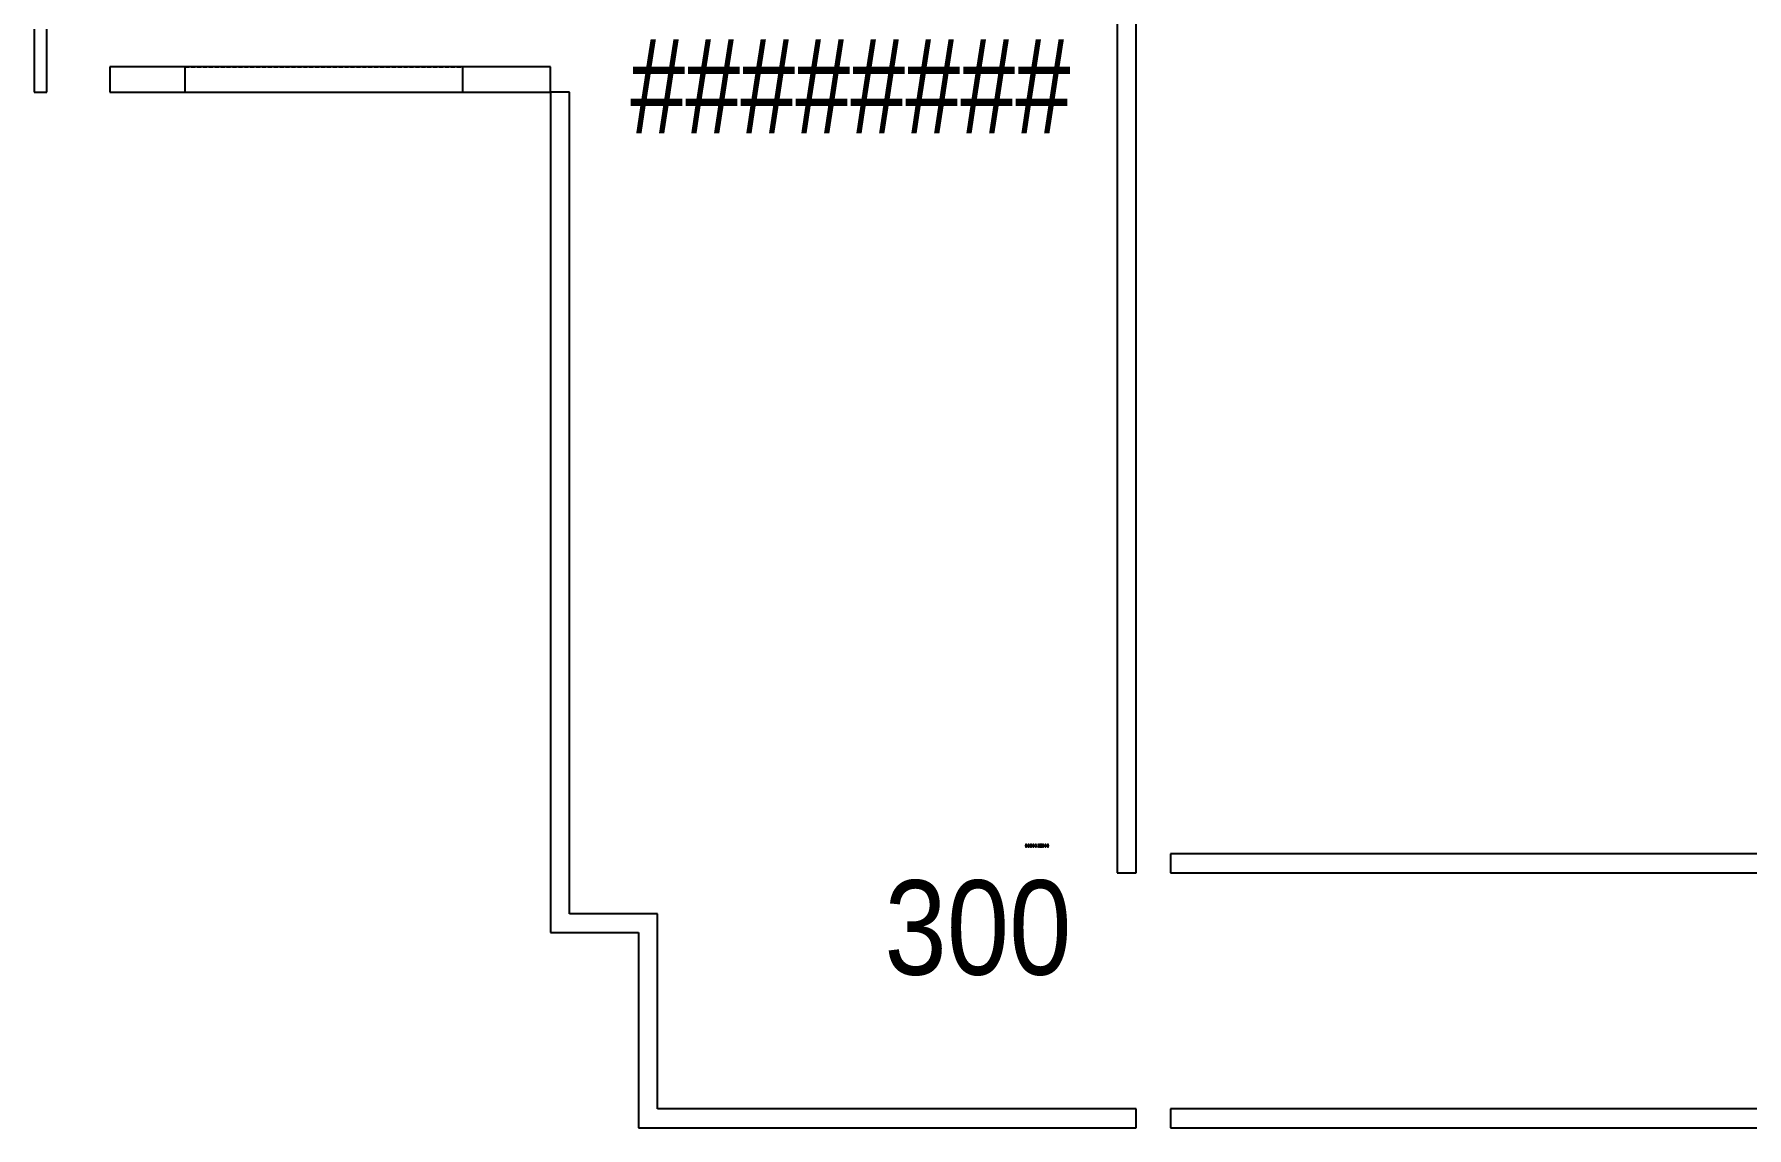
# Model space of a CAD drawing. Header units: inches. Extents: x -2562 to 2562, y -70 to 1203.
# Drawn here: x -2558 to -2014, y 414 to 761 of the extents above; entities that cross this region are included whole.
import ezdxf
from ezdxf.enums import TextEntityAlignment as Align

# ---------------------------------------------------------------- set-up
doc = ezdxf.new("R2010")
doc.units = ezdxf.units.IN
doc.header["$LTSCALE"] = 10
doc.header["$MEASUREMENT"] = 0
doc.linetypes.add('HIDDEN2', pattern=[0.1875, 0.125, -0.0625])
for name, color, linetype in [('A-IDEN-RNUM', 7, 'CONTINUOUS'), ('A-IDEN-SNUM', 4, 'CONTINUOUS'), ('A-IDEN-VNUM', 4, 'CONTINUOUS'), ('A-WALL', 5, 'CONTINUOUS'), ('AREA-TEXT', 3, 'CONTINUOUS')]:
    doc.layers.add(name, color=color, linetype=linetype)
doc.styles.add('AREA', font='arial.ttf', dxfattribs={"width": 0.75, "height": 24})
doc.styles.add('ROOMSNUMBER', font='TXT.SHX', dxfattribs={"height": 1})
doc.styles.add('ROOMVNUMBER', font='arial.ttf', dxfattribs={"width": 0.85, "height": 30})

msp = doc.modelspace()

# ---------------------------------------------------------------- linework, layer by layer
at = {"layer": 'A-WALL', "linetype": 'Continuous', "lineweight": -3}
for p, q in [((-2207.98, 501), (-2207.98, 1145)), ((-2213.98, 1139), (-2213.98, 495)), ((-2557.99, 763), (-2557.99, 743)), ((-2553.99, 743), (-2553.99, 763)), ((-2533.99, 751), (-2533.99, 743)), ((-2510, 751), (-2533.99, 751)), ((-2510, 743), (-2510, 751)), ((-2421.99, 751), (-2510, 751)), ((-2421.99, 751), (-2421.99, 743)), ((-2393.99, 751), (-2421.99, 751)), ((-2393.99, 743), (-2393.99, 751)), ((-2557.99, 743), (-2553.99, 743)), ((-2533.99, 743), (-2510, 743)), ((-2510, 743), (-2421.99, 743)), ((-2421.99, 743), (-2393.99, 743)), ((-2388, 743), (-2394, 743)), ((-2394, 743), (-2394, 476)), ((-2388, 482), (-2388, 743)), ((-2207.98, 495), (-2207.98, 501)), ((-2207.98, 501), (-2207.98, 501)), ((-1415.99, 501), (-2196.98, 501)), ((-2196.98, 501), (-2196.98, 495)), ((-2213.98, 495), (-2207.98, 495)), ((-2196.98, 495), (-1415.99, 495)), ((-2359.99, 482), (-2388, 482)), ((-2359.99, 420), (-2359.99, 482)), ((-2394, 476), (-2365.99, 476)), ((-2365.99, 476), (-2365.99, 414)), ((-2207.98, 420), (-2359.99, 420)), ((-2207.98, 414), (-2207.98, 420)), ((-1481.99, 420), (-2196.98, 420)), ((-2196.98, 420), (-2196.98, 414)), ((-2365.99, 414), (-2207.98, 414)), ((-2196.98, 414), (-1487.99, 414))]:
    msp.add_line(p, q, dxfattribs=at)
at = {"layer": 'A-WALL', "linetype": 'HIDDEN2', "lineweight": -3}
for p, q in [((-2510, 751), (-2421.99, 751)), ((-2510, 743), (-2421.99, 743))]:
    msp.add_line(p, q, dxfattribs=at)

# ---------------------------------------------------------------- texts
at = {"layer": 'A-IDEN-RNUM', "style": 'ROOMSNUMBER', "width": 0.85}
msp.add_text('0300-00', height=1, rotation=360, dxfattribs=at).set_placement((-2243.27, 503.12))
at = {"layer": 'A-IDEN-SNUM', "style": 'ROOMSNUMBER', "width": 0.85}
msp.add_text('0610030000', height=1, rotation=360, dxfattribs=at).set_placement((-2243.27, 503.12))
at = {"layer": 'A-IDEN-VNUM', "style": 'ROOMVNUMBER', "width": 0.85}
msp.add_text('300', height=30, rotation=360, dxfattribs=at).set_placement((-2287.91, 462.62))
at = {"layer": 'AREA-TEXT', "style": 'AREA', "width": 0.75}
msp.add_text('########', height=30, dxfattribs=at).set_placement((-2298.77, 744.95), align=Align.MIDDLE_CENTER)

doc.saveas('drawing.dxf')
